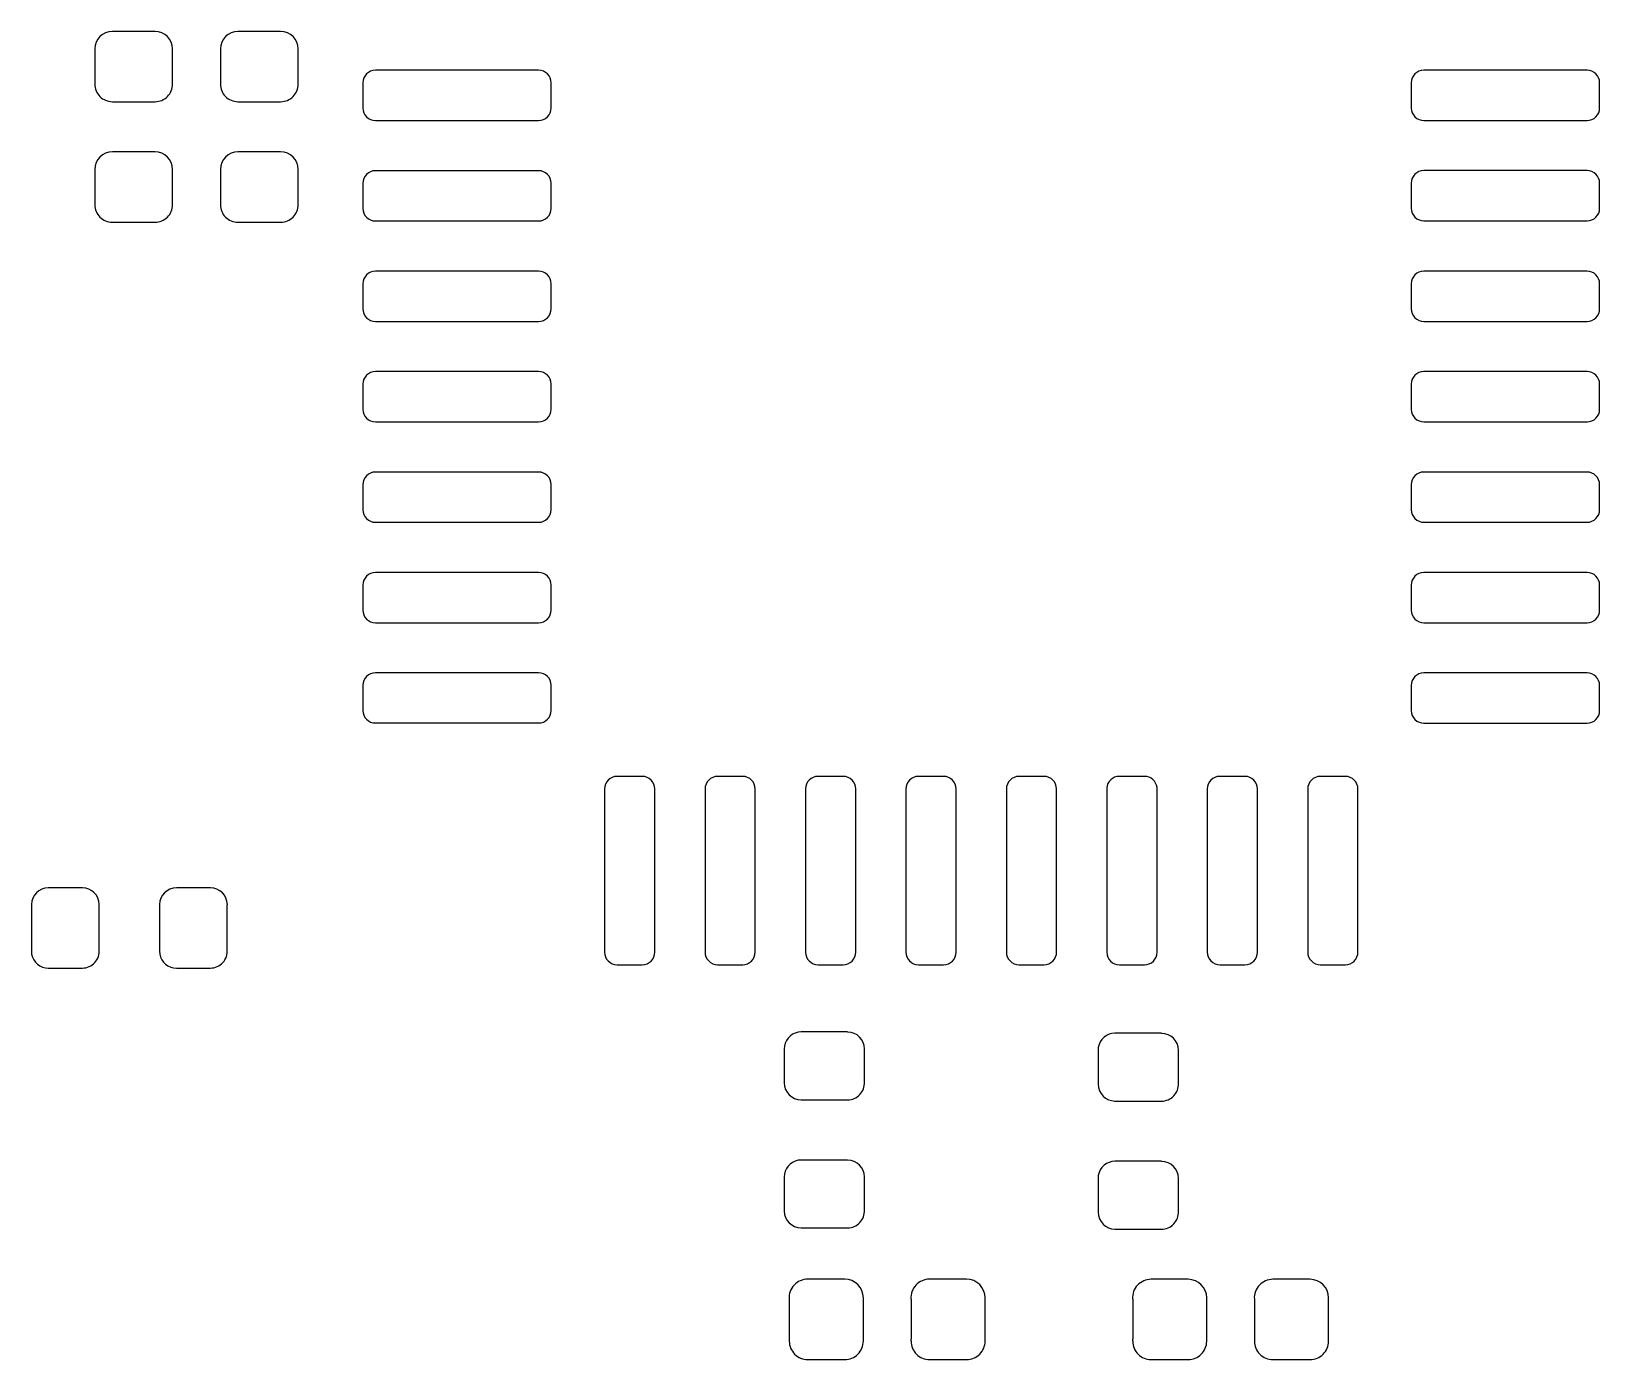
# Model space of a CAD drawing. Extents: x -100 to 100, y -100 to 100.
# Drawn here: x -38.35 to -25.86, y -10.86 to -0.28 of the extents above; entities that cross this region are included whole.
import ezdxf

# ---------------------------------------------------------------- set-up
doc = ezdxf.new("R2010")
doc.units = 0
doc.header["$MEASUREMENT"] = 0
doc.layers.get('0').update_dxf_attribs({"linetype": 'CONTINUOUS'})

msp = doc.modelspace()

# ---------------------------------------------------------------- linework, layer by layer
for points in [[(-37.23, -0.417, 0.414091), (-37.37, -0.277), (-37.37, -0.277), (-37.71, -0.277), (-37.71, -0.277, 0.41285), (-37.85, -0.417), (-37.85, -0.417), (-37.85, -0.697), (-37.85, -0.697, 0.414333), (-37.71, -0.837), (-37.71, -0.837), (-37.37, -0.837), (-37.37, -0.837, 0.415585), (-37.23, -0.697), (-37.23, -0.697), (-37.23, -0.417)], [(-36.230002, -0.417, 0.414101), (-36.370002, -0.277), (-36.370002, -0.277), (-36.710002, -0.277), (-36.710002, -0.277, 0.41284), (-36.850002, -0.417), (-36.850002, -0.417), (-36.850002, -0.697), (-36.850002, -0.697, 0.414323), (-36.710002, -0.837), (-36.710002, -0.837), (-36.370002, -0.837), (-36.370002, -0.837, 0.415595), (-36.230002, -0.697), (-36.230002, -0.697), (-36.230002, -0.417)], [(-34.215, -0.687, 0.414028), (-34.315, -0.587), (-34.315, -0.587), (-35.615, -0.587), (-35.615, -0.587, 0.412323), (-35.715, -0.687), (-35.715, -0.687), (-35.715, -0.887), (-35.715, -0.887, 0.414393), (-35.615, -0.987), (-35.615, -0.987), (-34.315, -0.987), (-34.315, -0.987, 0.416119), (-34.215, -0.887), (-34.215, -0.887), (-34.215, -0.687)], [(-25.865, -0.687, 0.41405), (-25.965, -0.587), (-25.965, -0.587), (-27.265, -0.587), (-27.265, -0.587, 0.412301), (-27.365, -0.687), (-27.365, -0.687), (-27.365, -0.887), (-27.365, -0.887, 0.414371), (-27.265, -0.987), (-27.265, -0.987), (-25.965, -0.987), (-25.965, -0.987, 0.416141), (-25.865, -0.887), (-25.865, -0.887), (-25.865, -0.687)], [(-37.23, -1.377, 0.414091), (-37.37, -1.237), (-37.37, -1.237), (-37.71, -1.237), (-37.71, -1.237, 0.41285), (-37.85, -1.377), (-37.85, -1.377), (-37.85, -1.657), (-37.85, -1.657, 0.414333), (-37.71, -1.797), (-37.71, -1.797), (-37.37, -1.797), (-37.37, -1.797, 0.415585), (-37.23, -1.657), (-37.23, -1.657), (-37.23, -1.377)], [(-36.230002, -1.377, 0.414102), (-36.370002, -1.237), (-36.370002, -1.237), (-36.710002, -1.237), (-36.710002, -1.237, 0.41284), (-36.850002, -1.377), (-36.850002, -1.377), (-36.850002, -1.657), (-36.850002, -1.657, 0.414323), (-36.710002, -1.797), (-36.710002, -1.797), (-36.370002, -1.797), (-36.370002, -1.797, 0.415595), (-36.230002, -1.657), (-36.230002, -1.657), (-36.230002, -1.377)], [(-34.215, -1.487, 0.414033), (-34.315, -1.387), (-34.315, -1.387), (-35.615, -1.387), (-35.615, -1.387, 0.412327), (-35.715, -1.487), (-35.715, -1.487), (-35.715, -1.687), (-35.715, -1.687, 0.414388), (-35.615, -1.787), (-35.615, -1.787), (-34.315, -1.787), (-34.315, -1.787, 0.416115), (-34.215, -1.687), (-34.215, -1.687), (-34.215, -1.487)], [(-25.865, -1.486, 0.41405), (-25.965, -1.386), (-25.965, -1.386), (-27.265, -1.386), (-27.265, -1.386, 0.412301), (-27.365, -1.486), (-27.365, -1.486), (-27.365, -1.686), (-27.365, -1.686, 0.414371), (-27.265, -1.786), (-27.265, -1.786), (-25.965, -1.786), (-25.965, -1.786, 0.416141), (-25.865, -1.686), (-25.865, -1.686), (-25.865, -1.486)], [(-34.215, -2.287, 0.414037), (-34.315, -2.187), (-34.315, -2.187), (-35.615, -2.187), (-35.615, -2.187, 0.412331), (-35.715, -2.287), (-35.715, -2.287), (-35.715, -2.487), (-35.715, -2.487, 0.414384), (-35.615, -2.587), (-35.615, -2.587), (-34.315, -2.587), (-34.315, -2.587, 0.41611), (-34.215, -2.487), (-34.215, -2.487), (-34.215, -2.287)], [(-25.865, -2.287, 0.414058), (-25.965, -2.187), (-25.965, -2.187), (-27.265, -2.187), (-27.265, -2.187, 0.41231), (-27.365, -2.287), (-27.365, -2.287), (-27.365, -2.487), (-27.365, -2.487, 0.414362), (-27.265, -2.587), (-27.265, -2.587), (-25.965, -2.587), (-25.965, -2.587, 0.416132), (-25.865, -2.487), (-25.865, -2.487), (-25.865, -2.287)], [(-34.215, -3.087, 0.414042), (-34.315, -2.987), (-34.315, -2.987), (-35.615, -2.987), (-35.615, -2.987, 0.412336), (-35.715, -3.087), (-35.715, -3.087), (-35.715, -3.287), (-35.715, -3.287, 0.41438), (-35.615, -3.387), (-35.615, -3.387), (-34.315, -3.387), (-34.315, -3.387, 0.416107), (-34.215, -3.287), (-34.215, -3.287), (-34.215, -3.087)], [(-25.865, -3.087, 0.414063), (-25.965, -2.987), (-25.965, -2.987), (-27.265, -2.987), (-27.265, -2.987, 0.412314), (-27.365, -3.087), (-27.365, -3.087), (-27.365, -3.287), (-27.365, -3.287, 0.414359), (-27.265, -3.387), (-27.265, -3.387), (-25.965, -3.387), (-25.965, -3.387, 0.416129), (-25.865, -3.287), (-25.865, -3.287), (-25.865, -3.087)], [(-34.215, -3.887, 0.414045), (-34.315, -3.787), (-34.315, -3.787), (-35.615, -3.787), (-35.615, -3.787, 0.412339), (-35.715, -3.887), (-35.715, -3.887), (-35.715, -4.087), (-35.715, -4.087, 0.414376), (-35.615, -4.187), (-35.615, -4.187), (-34.315, -4.187), (-34.315, -4.187, 0.416102), (-34.215, -4.087), (-34.215, -4.087), (-34.215, -3.887)], [(-25.865, -3.887, 0.414067), (-25.965, -3.787), (-25.965, -3.787), (-27.265, -3.787), (-27.265, -3.787, 0.412318), (-27.365, -3.887), (-27.365, -3.887), (-27.365, -4.087), (-27.365, -4.087, 0.414354), (-27.265, -4.187), (-27.265, -4.187), (-25.965, -4.187), (-25.965, -4.187, 0.416124), (-25.865, -4.087), (-25.865, -4.087), (-25.865, -3.887)], [(-34.215, -4.687, 0.41405), (-34.315, -4.587), (-34.315, -4.587), (-35.615, -4.587), (-35.615, -4.587, 0.412344), (-35.715, -4.687), (-35.715, -4.687), (-35.715, -4.887), (-35.715, -4.887, 0.414371), (-35.615, -4.987), (-35.615, -4.987), (-34.315, -4.987), (-34.315, -4.987, 0.416098), (-34.215, -4.887), (-34.215, -4.887), (-34.215, -4.687)], [(-25.865, -4.687, 0.414071), (-25.965, -4.587), (-25.965, -4.587), (-27.265, -4.587), (-27.265, -4.587, 0.412322), (-27.365, -4.687), (-27.365, -4.687), (-27.365, -4.887), (-27.365, -4.887, 0.41435), (-27.265, -4.987), (-27.265, -4.987), (-25.965, -4.987), (-25.965, -4.987, 0.41612), (-25.865, -4.887), (-25.865, -4.887), (-25.865, -4.687)], [(-34.215, -5.486, 0.414046), (-34.315, -5.386), (-34.315, -5.386), (-35.615, -5.386), (-35.615, -5.386, 0.41234), (-35.715, -5.486), (-35.715, -5.486), (-35.715, -5.686), (-35.715, -5.686, 0.414375), (-35.615, -5.786), (-35.615, -5.786), (-34.315, -5.786), (-34.315, -5.786, 0.416101), (-34.215, -5.686), (-34.215, -5.686), (-34.215, -5.486)], [(-25.865, -5.487, 0.414051), (-25.965, -5.387), (-25.965, -5.387), (-27.265, -5.387), (-27.265, -5.387, 0.412303), (-27.365, -5.487), (-27.365, -5.487), (-27.365, -5.687), (-27.365, -5.687, 0.414371), (-27.265, -5.787), (-27.265, -5.787), (-25.965, -5.787), (-25.965, -5.787, 0.416141), (-25.865, -5.687), (-25.865, -5.687), (-25.865, -5.487)], [(-33.39, -6.311, 0.414035), (-33.489998, -6.211), (-33.489998, -6.211), (-33.689998, -6.211), (-33.689998, -6.211, 0.41233), (-33.79, -6.311), (-33.79, -6.311), (-33.79, -7.611), (-33.79, -7.611, 0.414388), (-33.689998, -7.711), (-33.689998, -7.711), (-33.489998, -7.711), (-33.489998, -7.711, 0.416114), (-33.39, -7.611), (-33.39, -7.611), (-33.39, -6.311)], [(-32.589998, -6.311, 0.41405), (-32.69, -6.211), (-32.69, -6.211), (-32.89, -6.211), (-32.89, -6.211, 0.412315), (-32.99, -6.311), (-32.99, -6.311), (-32.99, -7.611), (-32.99, -7.611, 0.414373), (-32.89, -7.711), (-32.89, -7.711), (-32.69, -7.711), (-32.69, -7.711, 0.416128), (-32.589998, -7.611), (-32.589998, -7.611), (-32.589998, -6.311)], [(-31.79, -6.311, 0.414035), (-31.89, -6.211), (-31.89, -6.211), (-32.09, -6.211), (-32.09, -6.211, 0.412329), (-32.189998, -6.311), (-32.189998, -6.311), (-32.189998, -7.611), (-32.189998, -7.611, 0.414388), (-32.09, -7.711), (-32.09, -7.711), (-31.89, -7.711), (-31.89, -7.711, 0.416114), (-31.79, -7.611), (-31.79, -7.611), (-31.79, -6.311)], [(-30.99, -6.311, 0.414057), (-31.09, -6.211), (-31.09, -6.211), (-31.289998, -6.211), (-31.289998, -6.211, 0.412315), (-31.39, -6.311), (-31.39, -6.311), (-31.39, -7.611), (-31.39, -7.611, 0.414373), (-31.289998, -7.711), (-31.289998, -7.711), (-31.09, -7.711), (-31.09, -7.711, 0.416136), (-30.99, -7.611), (-30.99, -7.611), (-30.99, -6.311)], [(-30.19, -6.311, 0.414064), (-30.29, -6.211), (-30.29, -6.211), (-30.49, -6.211), (-30.49, -6.211, 0.412308), (-30.59, -6.311), (-30.59, -6.311), (-30.59, -7.611), (-30.59, -7.611, 0.414366), (-30.49, -7.711), (-30.49, -7.711), (-30.29, -7.711), (-30.29, -7.711, 0.416143), (-30.19, -7.611), (-30.19, -7.611), (-30.19, -6.311)], [(-29.39, -6.299, 0.379401), (-29.49, -6.211), (-29.49, -6.211), (-29.69, -6.211), (-29.69, -6.211, 0.397822), (-29.79, -6.306), (-29.79, -6.306), (-29.79, -6.307), (-29.79, -6.307, 0.012456), (-29.79, -6.312), (-29.79, -6.312), (-29.79, -7.612), (-29.79, -7.612, 0.414368), (-29.69, -7.712), (-29.69, -7.712), (-29.49, -7.712), (-29.49, -7.712, 0.416123), (-29.39, -7.612), (-29.39, -7.612), (-29.39, -6.312), (-29.39, -6.312, 0.030002), (-29.39, -6.3), (-29.39, -6.3), (-29.39, -6.299)], [(-28.59, -6.311, 0.414057), (-28.69, -6.211), (-28.69, -6.211), (-28.89, -6.211), (-28.89, -6.211, 0.412308), (-28.99, -6.311), (-28.99, -6.311), (-28.99, -7.611), (-28.99, -7.611, 0.414366), (-28.89, -7.711), (-28.89, -7.711), (-28.69, -7.711), (-28.69, -7.711, 0.416136), (-28.59, -7.611), (-28.59, -7.611), (-28.59, -6.311)], [(-27.79, -6.311, 0.414057), (-27.89, -6.211), (-27.89, -6.211), (-28.09, -6.211), (-28.09, -6.211, 0.412308), (-28.19, -6.311), (-28.19, -6.311), (-28.19, -7.611), (-28.19, -7.611, 0.414366), (-28.09, -7.711), (-28.09, -7.711), (-27.89, -7.711), (-27.89, -7.711, 0.416136), (-27.79, -7.611), (-27.79, -7.611), (-27.79, -6.311)], [(-37.813999, -7.233, 0.410556), (-37.948999, -7.099), (-37.948999, -7.099), (-38.22, -7.099), (-38.22, -7.099, 0.410523), (-38.353999, -7.233), (-38.353999, -7.233), (-38.355, -7.234), (-38.355, -7.234), (-38.355, -7.604), (-38.355, -7.604, 0.366275), (-38.242002, -7.737), (-38.242002, -7.737), (-38.22, -7.738), (-38.22, -7.738), (-38.22, -7.739), (-38.22, -7.739), (-37.950002, -7.739), (-37.950002, -7.739), (-37.950002, -7.738), (-37.950002, -7.738), (-37.948999, -7.738), (-37.948999, -7.738, 0.442062), (-37.815, -7.591), (-37.815, -7.591), (-37.815, -7.234), (-37.815, -7.234), (-37.813999, -7.233)], [(-36.793999, -7.233, 0.410546), (-36.928999, -7.099), (-36.928999, -7.099), (-37.2, -7.099), (-37.2, -7.099, 0.410534), (-37.333999, -7.233), (-37.333999, -7.233), (-37.335, -7.234), (-37.335, -7.234), (-37.335, -7.604), (-37.335, -7.604, 0.366285), (-37.222002, -7.737), (-37.222002, -7.737), (-37.2, -7.738), (-37.2, -7.738), (-37.2, -7.739), (-37.2, -7.739), (-36.929998, -7.739), (-36.929998, -7.739), (-36.929998, -7.738), (-36.929998, -7.738), (-36.928999, -7.738), (-36.928999, -7.738, 0.442051), (-36.795002, -7.591), (-36.795002, -7.591), (-36.795002, -7.234), (-36.795002, -7.234), (-36.793999, -7.233)], [(-31.854998, -8.247), (-32.225002, -8.247), (-32.225002, -8.247, 0.365022), (-32.357998, -8.360001), (-32.357998, -8.360001), (-32.359001, -8.382), (-32.359001, -8.382), (-32.359998, -8.382), (-32.359998, -8.382), (-32.359998, -8.652), (-32.359998, -8.652), (-32.359001, -8.652), (-32.359001, -8.652), (-32.359001, -8.653), (-32.359001, -8.653, 0.412231), (-32.225002, -8.787), (-32.225002, -8.787), (-31.854998, -8.787), (-31.854998, -8.787), (-31.853999, -8.788), (-31.853999, -8.788, 0.427359), (-31.720002, -8.646), (-31.720002, -8.646), (-31.720002, -8.382), (-31.720002, -8.382, 0.411833), (-31.853999, -8.248), (-31.853999, -8.248), (-31.854998, -8.247)], [(-29.355, -8.257), (-29.725, -8.257), (-29.725, -8.257, 0.365041), (-29.858, -8.37), (-29.858, -8.37), (-29.859001, -8.392), (-29.859001, -8.392), (-29.86, -8.392), (-29.86, -8.392), (-29.86, -8.662), (-29.86, -8.662), (-29.859001, -8.662), (-29.859001, -8.662), (-29.859001, -8.663), (-29.859001, -8.663, 0.412247), (-29.725, -8.797), (-29.725, -8.797), (-29.355, -8.797), (-29.355, -8.797), (-29.354001, -8.798), (-29.354001, -8.798, 0.427355), (-29.22, -8.656), (-29.22, -8.656), (-29.22, -8.392), (-29.22, -8.392, 0.411833), (-29.354001, -8.258), (-29.354001, -8.258), (-29.355, -8.257)], [(-31.854998, -9.267), (-32.225002, -9.267), (-32.225002, -9.267, 0.365022), (-32.357998, -9.38), (-32.357998, -9.38), (-32.359001, -9.402), (-32.359001, -9.402), (-32.359998, -9.402), (-32.359998, -9.402), (-32.359998, -9.672), (-32.359998, -9.672), (-32.359001, -9.672), (-32.359001, -9.672), (-32.359001, -9.673), (-32.359001, -9.673, 0.412226), (-32.225002, -9.807), (-32.225002, -9.807), (-31.854998, -9.807), (-31.854998, -9.807), (-31.853999, -9.808), (-31.853999, -9.808, 0.427357), (-31.720002, -9.666), (-31.720002, -9.666), (-31.720002, -9.402), (-31.720002, -9.402, 0.411835), (-31.853999, -9.268), (-31.853999, -9.268), (-31.854998, -9.267)], [(-29.355, -9.277), (-29.725, -9.277), (-29.725, -9.277, 0.365043), (-29.858, -9.39), (-29.858, -9.39), (-29.859001, -9.412), (-29.859001, -9.412), (-29.86, -9.412), (-29.86, -9.412), (-29.86, -9.682), (-29.86, -9.682), (-29.859001, -9.682), (-29.859001, -9.682), (-29.859001, -9.683), (-29.859001, -9.683, 0.412248), (-29.725, -9.817), (-29.725, -9.817), (-29.355, -9.817), (-29.355, -9.817), (-29.354001, -9.818), (-29.354001, -9.818, 0.427355), (-29.22, -9.676), (-29.22, -9.676), (-29.22, -9.412), (-29.22, -9.412, 0.411837), (-29.354001, -9.278), (-29.354001, -9.278), (-29.355, -9.277)], [(-31.729001, -10.364, 0.412543), (-31.877, -10.216), (-31.877, -10.216), (-32.171997, -10.216), (-32.171997, -10.216, 0.432626), (-32.32, -10.374), (-32.32, -10.374), (-32.318999, -10.375), (-32.318999, -10.375), (-32.318999, -10.69), (-32.318999, -10.69, 0.030454), (-32.32, -10.707999), (-32.32, -10.707999), (-32.318999, -10.709), (-32.318999, -10.709, 0.415903), (-32.171997, -10.856), (-32.171997, -10.856), (-31.877, -10.856), (-31.877, -10.856, 0.415705), (-31.729001, -10.709), (-31.729001, -10.709), (-31.729001, -10.364)], [(-30.758999, -10.364, 0.412548), (-30.907, -10.216), (-30.907, -10.216), (-31.202, -10.216), (-31.202, -10.216, 0.432621), (-31.350002, -10.374), (-31.350002, -10.374), (-31.348999, -10.375), (-31.348999, -10.375), (-31.348999, -10.69), (-31.348999, -10.69, 0.030454), (-31.350002, -10.707999), (-31.350002, -10.707999), (-31.348999, -10.709), (-31.348999, -10.709, 0.415898), (-31.202, -10.856), (-31.202, -10.856), (-30.907, -10.856), (-30.907, -10.856, 0.41571), (-30.758999, -10.709), (-30.758999, -10.709), (-30.758999, -10.364)], [(-28.993999, -10.365, 0.412551), (-29.142, -10.217), (-29.142, -10.217), (-29.437, -10.217), (-29.437, -10.217, 0.432624), (-29.585, -10.375), (-29.585, -10.375), (-29.583999, -10.376), (-29.583999, -10.376), (-29.583999, -10.691), (-29.583999, -10.691, 0.030456), (-29.585, -10.709), (-29.585, -10.709), (-29.583999, -10.71), (-29.583999, -10.71, 0.415896), (-29.437, -10.857), (-29.437, -10.857), (-29.142, -10.857), (-29.142, -10.857, 0.415707), (-28.993999, -10.71), (-28.993999, -10.71), (-28.993999, -10.365)], [(-28.023999, -10.365, 0.412551), (-28.172, -10.217), (-28.172, -10.217), (-28.467, -10.217), (-28.467, -10.217, 0.432624), (-28.615, -10.375), (-28.615, -10.375), (-28.613999, -10.376), (-28.613999, -10.376), (-28.613999, -10.691), (-28.613999, -10.691, 0.030456), (-28.615, -10.709), (-28.615, -10.709), (-28.613999, -10.71), (-28.613999, -10.71, 0.415896), (-28.467, -10.857), (-28.467, -10.857), (-28.172, -10.857), (-28.172, -10.857, 0.415707), (-28.023999, -10.71), (-28.023999, -10.71), (-28.023999, -10.365)]]:
    msp.add_lwpolyline(points, format="xyb")

doc.saveas('drawing.dxf')
